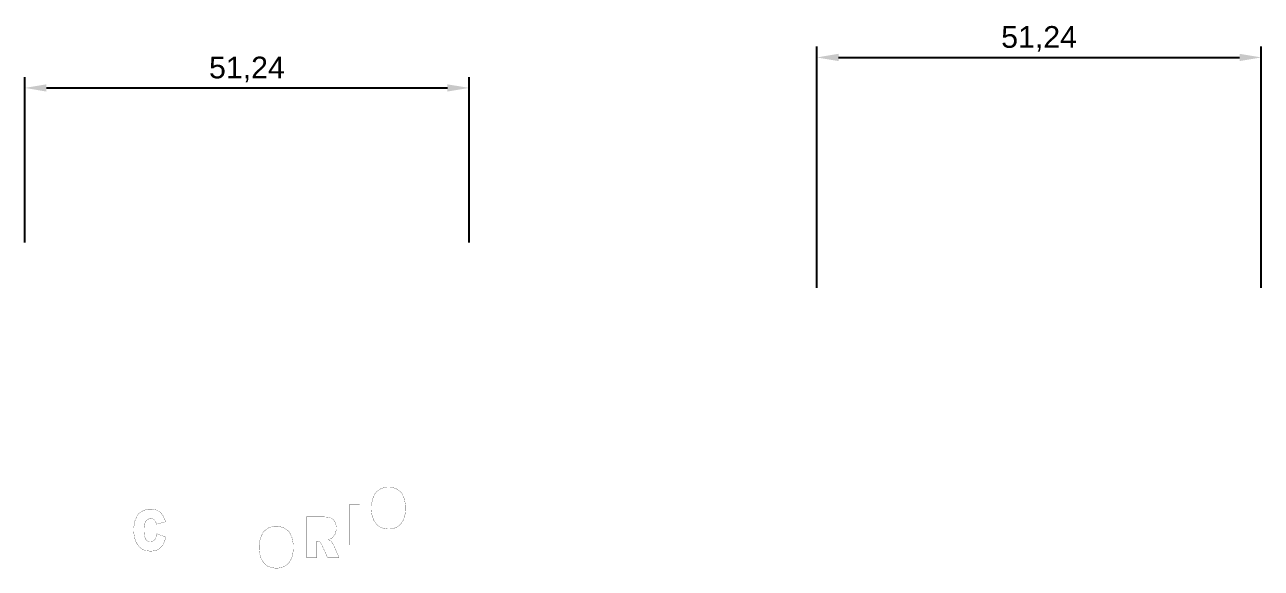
# Model space of a CAD drawing. Header units: millimetres. Extents: x -47 to 281, y -41 to 30.
# Drawn here: x -46.6 to 96, y -32.9 to 29.7 of the extents above; entities that cross this region are included whole.
import ezdxf

# ---------------------------------------------------------------- set-up
doc = ezdxf.new("R2010")
doc.units = ezdxf.units.MM
doc.styles.get("Standard").update_dxf_attribs({"font": 'arial.ttf'})
doc.dimstyles.new('ISO-25', dxfattribs={"dimtxt": 2.5, "dimasz": 2.5, "dimexe": 1.25, "dimexo": 0.625, "dimtad": 1, "dimtxsty": 'Standard', "dimcen": 2.5, "dimadec": 0, "dimazin": 0, "dimtfac": 1, "dimtmove": 0, "dimatfit": 3, "dimfxl": 1, "dimarcsym": 0})

# ---------------------------------------------------------------- blocks, each defined once
blk = doc.blocks.new('*D1')
at = {"color": 0, "lineweight": -2, "transparency": 16777216}
for p, q in [((-46.58, 4.61), (-46.58, 23.67)), ((4.66, 4.61), (4.66, 23.67)), ((-44.08, 22.42), (2.16, 22.42))]:
    blk.add_line(p, q, dxfattribs=at)
at = {"color": 0, "transparency": 16777216}
for points in [[(-44.08, 22.83), (-44.08, 22), (-46.58, 22.42)], [(2.16, 22.83), (2.16, 22), (4.66, 22.42)]]:
    blk.add_solid(points, dxfattribs=at)
at = {"layer": 'Defpoints', "color": 0, "transparency": 16777216}
for p in [(4.66, 22.42), (-46.58, 3.98), (4.66, 3.98)]:
    blk.add_point(p, dxfattribs=at)
at = {"color": 0, "transparency": 16777216, "insert": (-20.96, 24.54), "char_height": 2.5, "attachment_point": 5}
blk.add_mtext('51,24', dxfattribs=at)
blk = doc.blocks.new('*D2')
at = {"color": 0, "lineweight": -2, "transparency": 16777216}
for p, q in [((44.75, -0.63), (44.75, 27.18)), ((95.99, -0.63), (95.99, 27.18)), ((47.25, 25.93), (93.49, 25.93))]:
    blk.add_line(p, q, dxfattribs=at)
at = {"color": 0, "transparency": 16777216}
for points in [[(47.25, 26.35), (47.25, 25.51), (44.75, 25.93)], [(93.49, 26.35), (93.49, 25.51), (95.99, 25.93)]]:
    blk.add_solid(points, dxfattribs=at)
at = {"layer": 'Defpoints', "color": 0, "transparency": 16777216}
for p in [(95.99, 25.93), (44.75, -1.26), (95.99, -1.26)]:
    blk.add_point(p, dxfattribs=at)
at = {"color": 0, "transparency": 16777216, "insert": (70.37, 28.06), "char_height": 2.5, "attachment_point": 5}
blk.add_mtext('51,24', dxfattribs=at)

msp = doc.modelspace()

# ---------------------------------------------------------------- linework, layer by layer
at = {"color": 0}
for points in [[(-6.614, -25.994, 0.0248, 0.0248, 0), (-6.614, -25.739, 0.0248, 0.0248, 0), (-6.485, -24.975, 0.0248, 0.0248, 0), (-6.182, -24.318, 0.0248, 0.0248, 0), (-6.095, -24.211, 0.0248, 0.0248, 0), (-6.008, -24.105, 0.0248, 0.0248, 0), (-5.474, -23.733, 0.0248, 0.0248, 0), (-4.855, -23.573, 0.0248, 0.0248, 0), (-4.648, -23.573, 0.0248, 0.0248, 0), (-4.438, -23.573, 0.0248, 0.0248, 0), (-3.807, -23.73, 0.0248, 0.0248, 0), (-3.27, -24.095, 0.0248, 0.0248, 0), (-3.184, -24.2, 0.0248, 0.0248, 0), (-3.099, -24.304, 0.0248, 0.0248, 0), (-2.799, -24.952, 0.0248, 0.0248, 0), (-2.67, -25.705, 0.0248, 0.0248, 0), (-2.67, -25.956, 0.0248, 0.0248, 0), (-2.67, -26.142, 0.0248, 0.0248, 0), (-2.726, -26.701, 0.0248, 0.0248, 0), (-2.857, -27.211, 0.0248, 0.0248, 0), (-2.894, -27.299, 0.0248, 0.0248, 0), (-2.932, -27.386, 0.0248, 0.0248, 0), (-3.169, -27.765, 0.0248, 0.0248, 0), (-3.473, -28.067, 0.0248, 0.0248, 0), (-3.544, -28.116, 0.0248, 0.0248, 0), (-3.615, -28.164, 0.0248, 0.0248, 0), (-4.021, -28.335, 0.0248, 0.0248, 0), (-4.457, -28.407, 0.0248, 0.0248, 0), (-4.602, -28.407, 0.0248, 0.0248, 0), (-4.75, -28.407, 0.0248, 0.0248, 0), (-5.191, -28.344, 0.0248, 0.0248, 0), (-5.598, -28.198, 0.0248, 0.0248, 0), (-5.668, -28.156, 0.0248, 0.0248, 0), (-5.739, -28.114, 0.0248, 0.0248, 0), (-6.051, -27.83, 0.0248, 0.0248, 0), (-6.308, -27.449, 0.0248, 0.0248, 0), (-6.352, -27.358, 0.0248, 0.0248, 0), (-6.396, -27.268, 0.0248, 0.0248, 0), (-6.548, -26.745, 0.0248, 0.0248, 0), (-6.614, -26.181, 0.0248, 0.0248, 0), (-6.614, -25.994, 0.0248, 0.0248, 0)], [(-9.139, -25.577, 0.0248, 0.0248, 0), (-7.959, -25.577, 0.0248, 0.0248, 0), (-7.959, -30.255, 0.0248, 0.0248, 0), (-9.139, -30.255, 0.0248, 0.0248, 0), (-9.139, -25.577, 0.0248, 0.0248, 0)], [(-31.338, -28.96, 0.0248, 0.0248, 0), (-30.308, -29.343, 0.0248, 0.0248, 0), (-30.325, -29.431, 0.0248, 0.0248, 0), (-30.598, -30.172, 0.0248, 0.0248, 0), (-30.635, -30.232, 0.0248, 0.0248, 0), (-30.673, -30.292, 0.0248, 0.0248, 0), (-31.135, -30.74, 0.0248, 0.0248, 0), (-31.19, -30.771, 0.0248, 0.0248, 0), (-31.245, -30.801, 0.0248, 0.0248, 0), (-31.566, -30.907, 0.0248, 0.0248, 0), (-31.916, -30.953, 0.0248, 0.0248, 0), (-32.032, -30.953, 0.0248, 0.0248, 0), (-32.174, -30.953, 0.0248, 0.0248, 0), (-32.597, -30.897, 0.0248, 0.0248, 0), (-32.982, -30.768, 0.0248, 0.0248, 0), (-33.048, -30.732, 0.0248, 0.0248, 0), (-33.113, -30.695, 0.0248, 0.0248, 0), (-33.414, -30.426, 0.0248, 0.0248, 0), (-33.679, -30.044, 0.0248, 0.0248, 0), (-33.726, -29.952, 0.0248, 0.0248, 0), (-33.774, -29.859, 0.0248, 0.0248, 0), (-33.941, -29.316, 0.0248, 0.0248, 0), (-34.012, -28.722, 0.0248, 0.0248, 0), (-34.012, -28.525, 0.0248, 0.0248, 0), (-34.012, -28.268, 0.0248, 0.0248, 0), (-33.887, -27.498, 0.0248, 0.0248, 0), (-33.594, -26.845, 0.0248, 0.0248, 0), (-33.51, -26.741, 0.0248, 0.0248, 0), (-33.427, -26.637, 0.0248, 0.0248, 0), (-32.903, -26.274, 0.0248, 0.0248, 0), (-32.292, -26.119, 0.0248, 0.0248, 0), (-32.087, -26.119, 0.0248, 0.0248, 0), (-31.927, -26.119, 0.0248, 0.0248, 0), (-31.445, -26.208, 0.0248, 0.0248, 0), (-31.024, -26.416, 0.0248, 0.0248, 0), (-30.956, -26.476, 0.0248, 0.0248, 0), (-30.888, -26.535, 0.0248, 0.0248, 0), (-30.598, -26.929, 0.0248, 0.0248, 0), (-30.378, -27.451, 0.0248, 0.0248, 0), (-30.345, -27.574, 0.0248, 0.0248, 0), (-31.381, -27.857, 0.0248, 0.0248, 0), (-31.391, -27.821, 0.0248, 0.0248, 0), (-31.486, -27.562, 0.0248, 0.0248, 0), (-31.495, -27.546, 0.0248, 0.0248, 0), (-31.512, -27.518, 0.0248, 0.0248, 0), (-31.714, -27.307, 0.0248, 0.0248, 0), (-31.737, -27.293, 0.0248, 0.0248, 0), (-31.761, -27.277, 0.0248, 0.0248, 0), (-31.984, -27.203, 0.0248, 0.0248, 0), (-32.057, -27.203, 0.0248, 0.0248, 0), (-32.146, -27.203, 0.0248, 0.0248, 0), (-32.411, -27.302, 0.0248, 0.0248, 0), (-32.636, -27.531, 0.0248, 0.0248, 0), (-32.671, -27.597, 0.0248, 0.0248, 0), (-32.698, -27.645, 0.0248, 0.0248, 0), (-32.792, -27.973, 0.0248, 0.0248, 0), (-32.832, -28.38, 0.0248, 0.0248, 0), (-32.832, -28.516, 0.0248, 0.0248, 0), (-32.832, -28.68, 0.0248, 0.0248, 0), (-32.784, -29.17, 0.0248, 0.0248, 0), (-32.672, -29.532, 0.0248, 0.0248, 0), (-32.64, -29.581, 0.0248, 0.0248, 0), (-32.608, -29.628, 0.0248, 0.0248, 0), (-32.409, -29.796, 0.0248, 0.0248, 0), (-32.177, -29.868, 0.0248, 0.0248, 0), (-32.1, -29.868, 0.0248, 0.0248, 0), (-32.026, -29.868, 0.0248, 0.0248, 0), (-31.804, -29.81, 0.0248, 0.0248, 0), (-31.619, -29.674, 0.0248, 0.0248, 0), (-31.59, -29.636, 0.0248, 0.0248, 0), (-31.561, -29.597, 0.0248, 0.0248, 0), (-31.441, -29.35, 0.0248, 0.0248, 0), (-31.351, -29.033, 0.0248, 0.0248, 0), (-31.338, -28.96, 0.0248, 0.0248, 0)], [(-14.089, -31.694, 0.0248, 0.0248, 0), (-14.089, -27.017, 0.0248, 0.0248, 0), (-12.129, -27.017, 0.0248, 0.0248, 0), (-12.009, -27.017, 0.0248, 0.0248, 0), (-11.649, -27.046, 0.0248, 0.0248, 0), (-11.344, -27.112, 0.0248, 0.0248, 0), (-11.296, -27.132, 0.0248, 0.0248, 0), (-11.249, -27.151, 0.0248, 0.0248, 0), (-11.036, -27.296, 0.0248, 0.0248, 0), (-10.861, -27.506, 0.0248, 0.0248, 0), (-10.831, -27.558, 0.0248, 0.0248, 0), (-10.802, -27.61, 0.0248, 0.0248, 0), (-10.699, -27.904, 0.0248, 0.0248, 0), (-10.655, -28.214, 0.0248, 0.0248, 0), (-10.655, -28.318, 0.0248, 0.0248, 0), (-10.655, -28.486, 0.0248, 0.0248, 0), (-10.768, -28.942, 0.0248, 0.0248, 0), (-10.79, -28.989, 0.0248, 0.0248, 0), (-10.813, -29.036, 0.0248, 0.0248, 0), (-11.123, -29.419, 0.0248, 0.0248, 0), (-11.163, -29.449, 0.0248, 0.0248, 0), (-11.188, -29.467, 0.0248, 0.0248, 0), (-11.532, -29.621, 0.0248, 0.0248, 0), (-11.575, -29.634, 0.0248, 0.0248, 0), (-11.541, -29.648, 0.0248, 0.0248, 0), (-11.286, -29.791, 0.0248, 0.0248, 0), (-11.27, -29.806, 0.0248, 0.0248, 0), (-11.26, -29.816, 0.0248, 0.0248, 0), (-11.102, -30.02, 0.0248, 0.0248, 0), (-11.082, -30.052, 0.0248, 0.0248, 0), (-11.061, -30.083, 0.0248, 0.0248, 0), (-10.925, -30.325, 0.0248, 0.0248, 0), (-10.918, -30.343, 0.0248, 0.0248, 0), (-10.346, -31.694, 0.0248, 0.0248, 0), (-11.675, -31.694, 0.0248, 0.0248, 0), (-12.304, -30.268, 0.0248, 0.0248, 0), (-12.324, -30.221, 0.0248, 0.0248, 0), (-12.501, -29.921, 0.0248, 0.0248, 0), (-12.516, -29.907, 0.0248, 0.0248, 0), (-12.538, -29.889, 0.0248, 0.0248, 0), (-12.738, -29.8, 0.0248, 0.0248, 0), (-12.805, -29.8, 0.0248, 0.0248, 0), (-12.908, -29.8, 0.0248, 0.0248, 0), (-12.908, -31.694, 0.0248, 0.0248, 0), (-14.089, -31.694, 0.0248, 0.0248, 0)], [(-19.55, -30.506, 0.0248, 0.0248, 0), (-19.55, -30.251, 0.0248, 0.0248, 0), (-19.421, -29.488, 0.0248, 0.0248, 0), (-19.118, -28.829, 0.0248, 0.0248, 0), (-19.031, -28.724, 0.0248, 0.0248, 0), (-18.944, -28.617, 0.0248, 0.0248, 0), (-18.41, -28.245, 0.0248, 0.0248, 0), (-17.791, -28.086, 0.0248, 0.0248, 0), (-17.584, -28.086, 0.0248, 0.0248, 0), (-17.374, -28.086, 0.0248, 0.0248, 0), (-16.743, -28.242, 0.0248, 0.0248, 0), (-16.206, -28.607, 0.0248, 0.0248, 0), (-16.12, -28.712, 0.0248, 0.0248, 0), (-16.034, -28.816, 0.0248, 0.0248, 0), (-15.735, -29.464, 0.0248, 0.0248, 0), (-15.606, -30.216, 0.0248, 0.0248, 0), (-15.606, -30.468, 0.0248, 0.0248, 0), (-15.606, -30.654, 0.0248, 0.0248, 0), (-15.662, -31.213, 0.0248, 0.0248, 0), (-15.793, -31.724, 0.0248, 0.0248, 0), (-15.83, -31.812, 0.0248, 0.0248, 0), (-15.868, -31.899, 0.0248, 0.0248, 0), (-16.105, -32.277, 0.0248, 0.0248, 0), (-16.409, -32.579, 0.0248, 0.0248, 0), (-16.48, -32.628, 0.0248, 0.0248, 0), (-16.551, -32.676, 0.0248, 0.0248, 0), (-16.957, -32.847, 0.0248, 0.0248, 0), (-17.393, -32.92, 0.0248, 0.0248, 0), (-17.538, -32.92, 0.0248, 0.0248, 0), (-17.686, -32.92, 0.0248, 0.0248, 0), (-18.127, -32.857, 0.0248, 0.0248, 0), (-18.534, -32.71, 0.0248, 0.0248, 0), (-18.604, -32.668, 0.0248, 0.0248, 0), (-18.675, -32.626, 0.0248, 0.0248, 0), (-18.986, -32.342, 0.0248, 0.0248, 0), (-19.244, -31.961, 0.0248, 0.0248, 0), (-19.288, -31.87, 0.0248, 0.0248, 0), (-19.332, -31.779, 0.0248, 0.0248, 0), (-19.484, -31.256, 0.0248, 0.0248, 0), (-19.55, -30.693, 0.0248, 0.0248, 0), (-19.55, -30.506, 0.0248, 0.0248, 0)]]:
    msp.add_lwpolyline(points, format="xyseb", close=True, dxfattribs=at)

# ---------------------------------------------------------------- dimensions: what is measured, and where the dimension line sits
for base, p1, p2, picture, middle in [((95.987, 25.931, -1), (44.75, -1.258, -1), (95.987, -1.258, -1), '*D2', (70.369, 28.058, -1)), ((4.659, 22.417), (-46.577, 3.984), (4.659, 3.984), '*D1', (-20.959, 24.545))]:
    dim = msp.add_linear_dim(base=base, p1=p1, p2=p2, dimstyle='ISO-25')
    dim.commit()
    dim.dimension.update_dxf_attribs({"geometry": picture, "text_midpoint": middle})

doc.saveas('drawing.dxf')
